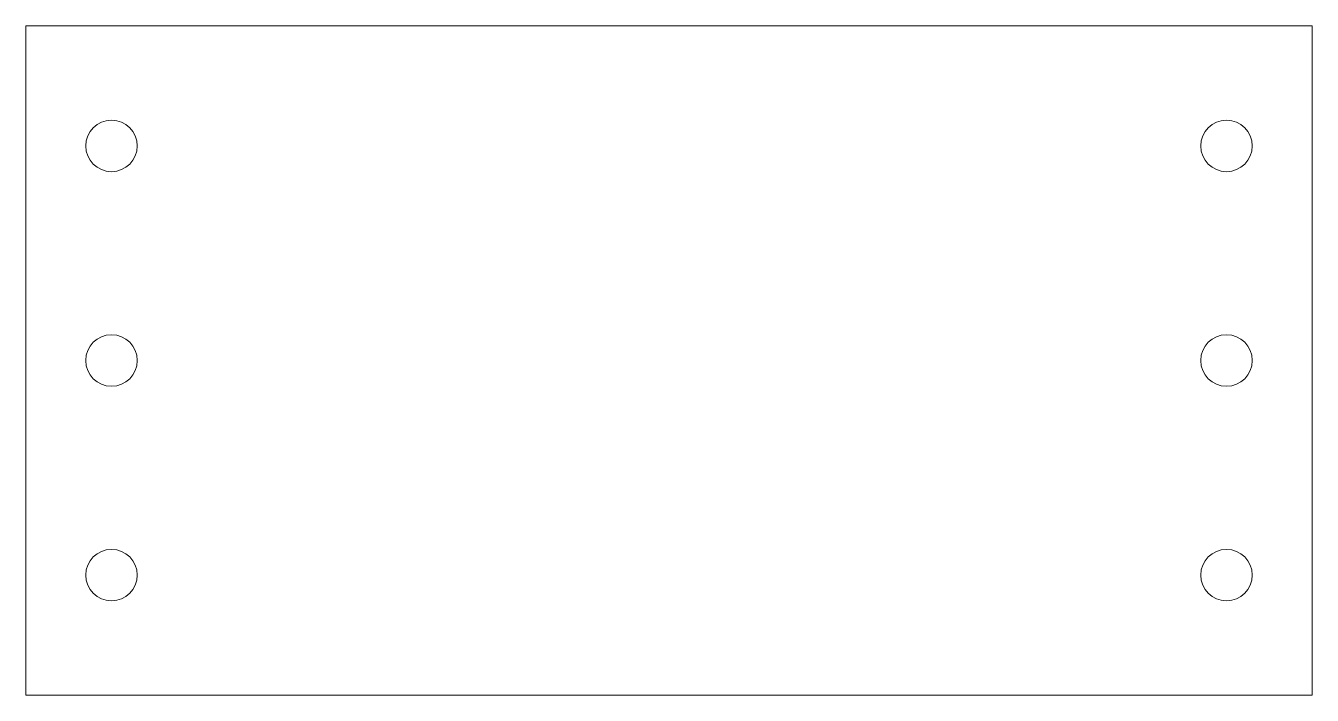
# Model space of a CAD drawing. Header units: millimetres. Extents: x -75 to 75, y 0 to 78.
import ezdxf

# ---------------------------------------------------------------- set-up
doc = ezdxf.new("R2010")
doc.units = ezdxf.units.MM

msp = doc.modelspace()

# ---------------------------------------------------------------- linework, layer by layer
at = {"color": 7, "linetype": 'Continuous', "lineweight": 15}
for p, q in [((-75, 78), (-75, 0)), ((-75, 78), (75, 78)), ((75, 78), (75, 0)), ((-75, 0), (75, 0))]:
    msp.add_line(p, q, dxfattribs=at)
for centre in [(-65, 64), (65, 64), (-65, 39), (65, 39), (-65, 14), (65, 14)]:
    msp.add_circle(centre, 3, dxfattribs=at)

doc.saveas('drawing.dxf')
